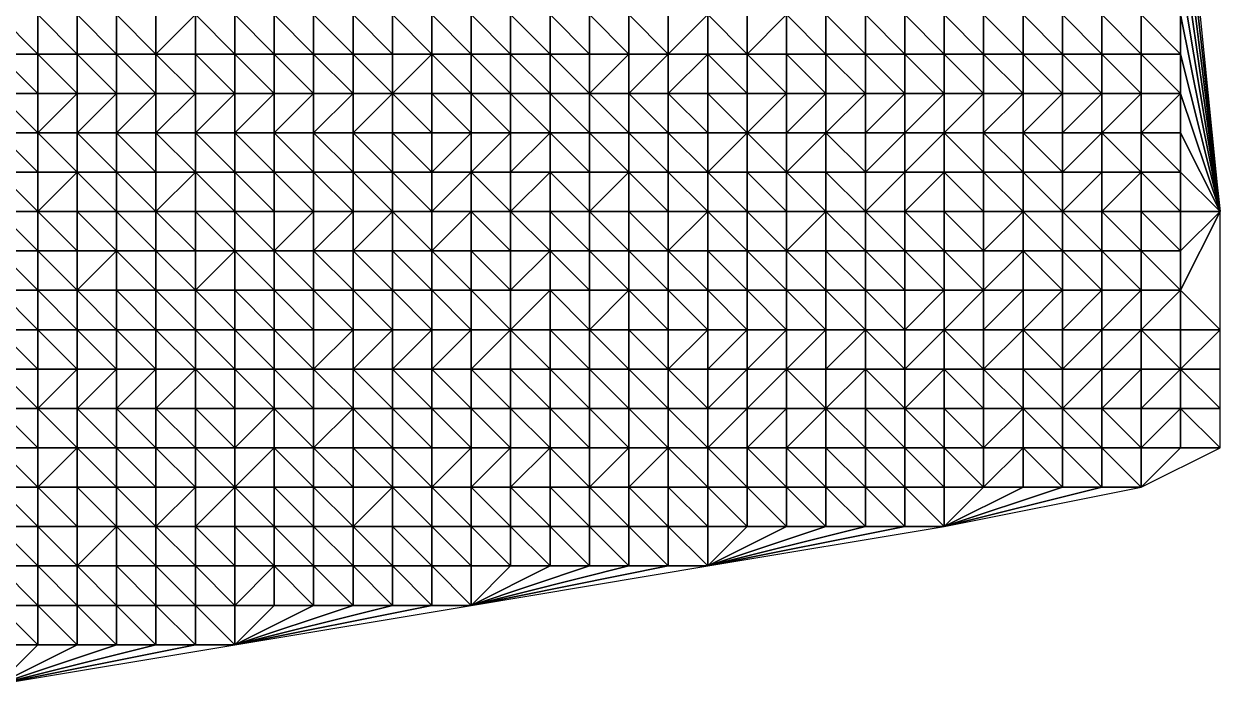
# Model space of a CAD drawing. Extents: x -43 to 22, y -21 to 35.
# Drawn here: x -8.35 to 22, y -18 to -1.24 of the extents above; entities that cross this region are included whole.
import ezdxf

# ---------------------------------------------------------------- set-up
doc = ezdxf.new("R2010")
doc.units = 0
doc.layers.get('0').update_dxf_attribs({"color": 254, "linetype": 'CONTINUOUS'})

msp = doc.modelspace()

# ---------------------------------------------------------------- meshes
at = {"color": 3}
mesh = msp.add_polyface(dxfattribs=at)
corners = [(18, 2, 0.055), (17, 2, -0.051), (18, 1, 0.069), (17, 1, -0.035), (18, 0, 0.111), (17, 0, -0.001), (18, -1, 0.138), (17, -1, 0.024), (18, -2, 0.189), (17, -2, 0.061), (18, -3, 0.229), (17, -3, 0.098), (21, 3, 0.319), (21, 2, 0.329), (22, -6, 0.784), (21, 1, 0.361), (21, 0, 0.42), (20, 0, 0.315), (21, -1, 0.475), (20, -1, 0.367), (21, -2, 0.522), (20, -2, 0.415), (21, -3, 0.562), (20, -3, 0.461), (21, 4, 0.671), (20, 2, 0.243), (19, 2, 0.148), (19, 1, 0.171), (20, 1, 0.268), (19, 0, 0.218), (19, -1, 0.262), (19, -2, 0.298), (19, -3, 0.351), (19, -4, 0.4)]
mesh.append_faces([[corners[k] for k in face] for face in [(0, 1, 2), (2, 3, 4), (4, 5, 6), (6, 5, 7), (6, 7, 8), (8, 7, 9), (8, 9, 10), (10, 9, 11), (12, 13, 14), (25, 26, 27), (27, 26, 0), (27, 0, 2), (13, 25, 28), (28, 25, 27), (28, 27, 17), (17, 27, 29), (17, 29, 30), (30, 29, 6), (30, 6, 31), (31, 6, 8), (31, 8, 32), (32, 8, 10), (17, 15, 28), (28, 15, 13), (4, 29, 2), (2, 29, 27), (6, 29, 4), (31, 21, 30), (21, 19, 30), (30, 19, 17), (31, 32, 23)]], dxfattribs={"color": 140})
mesh.append_faces([[corners[k] for k in face] for face in [(14, 13, 15), (14, 15, 16), (16, 15, 17), (16, 17, 18), (18, 17, 19), (18, 19, 20), (20, 19, 21), (20, 21, 22), (22, 21, 23), (24, 12, 14), (16, 18, 14), (14, 18, 20), (23, 21, 31), (23, 32, 33)]], dxfattribs={"color": 150})
mesh = msp.add_polyface(dxfattribs=at)
corners = [(5, 1, -1.188), (6, 0, -1.254), (6, 1, -1.1), (7, 1, -1.005), (6, 2, -1.062), (7, 2, -0.967), (6, 3, -1.027), (10, -2, -0.858), (9, -1, -0.927), (9, -2, -0.956), (8, -2, -1.048), (8, -3, -1.071), (7, -3, -1.158), (8, -4, -1.071), (9, 2, -0.806), (9, 3, -0.775), (8, 2, -0.882), (8, 1, -0.918), (7, 3, -0.939), (9, -4, -0.967), (9, -3, -0.972), (9, 0, -0.882), (9, 1, -0.837), (8, 0, -0.956), (5, 2, -1.143), (7, 0, -1.044), (8, -1, -1.007), (7, -1, -1.089), (6, -1, -1.171), (5, 0, -1.227), (7, -2, -1.128), (6, -2, -1.204), (5, -1, -1.256), (6, -3, -1.242), (7, -4, -1.179), (5, -2, -1.288), (5, -3, -1.325), (6, -4, -1.278)]
mesh.append_faces([[corners[k] for k in face] for face in [(0, 1, 2), (2, 1, 3), (2, 3, 4), (4, 3, 5), (4, 5, 6), (11, 10, 12), (11, 12, 13), (2, 4, 24), (27, 25, 1), (27, 1, 28), (28, 1, 29), (30, 27, 28), (30, 28, 31), (31, 28, 32), (1, 25, 3), (12, 30, 33), (12, 33, 34), (30, 31, 33), (33, 31, 35), (33, 35, 36), (33, 36, 37), (24, 0, 2)]], dxfattribs={"color": 100})
mesh.append_faces([[corners[k] for k in face] for face in [(7, 8, 9), (9, 8, 10), (9, 10, 11), (14, 15, 16), (14, 16, 17), (17, 16, 5), (17, 5, 3), (16, 18, 5), (19, 20, 11), (21, 22, 17), (17, 22, 14), (17, 23, 21), (21, 23, 8), (3, 25, 17), (17, 25, 23), (8, 23, 26), (26, 23, 25), (26, 25, 27), (8, 26, 10), (10, 26, 27), (10, 27, 30), (10, 30, 12), (20, 9, 11)]], dxfattribs={"color": 110})
mesh = msp.add_polyface(dxfattribs=at)
corners = [(11, 2, -0.657), (11, 3, -0.622), (10, 2, -0.729), (11, 1, -0.682), (10, 1, -0.761), (11, 0, -0.71), (10, 0, -0.798), (11, -1, -0.739), (10, -1, -0.837), (10, -2, -0.858), (9, -1, -0.927), (12, 2, -0.576), (12, 3, -0.537), (12, 1, -0.609), (12, 0, -0.614), (9, 2, -0.806), (9, 1, -0.837), (9, 0, -0.882), (13, 2, -0.491), (13, 0, -0.507), (13, 1, -0.533), (12, -1, -0.63), (13, -1, -0.501), (13, -2, -0.491), (12, -2, -0.631), (11, -2, -0.758), (11, -3, -0.755), (10, -3, -0.866), (10, -4, -0.851), (9, -3, -0.972), (12, -3, -0.622), (13, -3, -0.47), (11, -4, -0.729), (12, -4, -0.591), (9, -2, -0.956)]
mesh.append_faces([[corners[k] for k in face] for face in [(5, 4, 6), (5, 6, 7), (7, 6, 8), (7, 8, 9), (9, 8, 10), (2, 15, 4), (4, 15, 16), (4, 16, 6), (6, 16, 17), (6, 17, 8), (8, 17, 10), (25, 7, 9), (25, 9, 26), (26, 9, 27), (26, 27, 28), (28, 27, 29), (7, 21, 14), (29, 27, 34), (34, 27, 9)]], dxfattribs={"color": 110})
mesh.append_faces([[corners[k] for k in face] for face in [(0, 1, 2), (0, 2, 3), (3, 2, 4), (3, 4, 5), (11, 12, 0), (11, 0, 13), (13, 0, 3), (13, 3, 14), (14, 3, 5), (14, 5, 7), (13, 18, 11), (19, 20, 13), (13, 20, 18), (13, 14, 19), (19, 14, 21), (19, 21, 22), (22, 21, 23), (23, 21, 24), (24, 21, 7), (24, 7, 25), (30, 31, 24), (24, 31, 23), (24, 25, 30), (30, 25, 26), (30, 26, 32), (31, 30, 33)]], dxfattribs={"color": 120})
mesh = msp.add_polyface(dxfattribs=at)
corners = [(-9, -4, -2.431), (-8, -5, -2.422), (-8, -4, -2.371), (-9, -3, -2.374), (-8, -3, -2.315), (-9, -2, -2.316), (-8, -2, -2.249), (-9, -1, -2.265), (-8, -1, -2.192), (-9, 0, -2.218), (-8, 0, -2.144), (-8, 1, -2.105), (-7, 0, -2.068), (-7, 1, -2.035), (-6, 0, -2.012), (-6, 1, -1.962), (-5, 0, -1.95), (-5, 1, -1.899), (-5, 2, -1.853), (-6, 2, -1.92), (-6, -5, -2.298), (-6, -4, -2.229), (-7, -4, -2.301), (-7, -5, -2.36), (-5, -3, -2.096), (-6, -2, -2.116), (-6, -3, -2.172), (-7, -2, -2.185), (-7, -3, -2.247), (-7, 2, -1.989), (-8, 2, -2.073), (-9, 1, -2.183), (-5, -1, -2.004), (-6, -1, -2.061), (-7, -1, -2.125), (-5, -2, -2.047)]
mesh.append_faces([[corners[k] for k in face] for face in [(0, 1, 2), (0, 2, 3), (3, 2, 4), (3, 4, 5), (5, 4, 6), (5, 6, 7), (7, 6, 8), (7, 8, 9), (9, 8, 10), (9, 10, 11), (20, 21, 22), (23, 22, 2), (26, 25, 27), (26, 27, 28), (28, 27, 6), (28, 6, 4), (27, 8, 6), (28, 22, 26), (26, 22, 21), (26, 21, 24), (4, 2, 28), (28, 2, 22)]], dxfattribs={"color": 70})
mesh.append_faces([[corners[k] for k in face] for face in [(11, 10, 12), (11, 12, 13), (13, 12, 14), (13, 14, 15), (15, 14, 16), (15, 16, 17), (17, 18, 19), (17, 19, 15), (15, 19, 13), (24, 25, 26), (19, 29, 13), (13, 30, 11), (11, 30, 31), (11, 31, 9), (32, 14, 33), (33, 14, 34), (33, 34, 25), (25, 34, 27), (35, 33, 25), (14, 12, 34), (34, 12, 10), (34, 10, 8), (34, 8, 27)]], dxfattribs={"color": 80})
mesh = msp.add_polyface(dxfattribs=at)
corners = [(-5, 1, -1.899), (-5, 0, -1.95), (-4, 0, -1.906), (-4, 1, -1.846), (-3, 0, -1.828), (-3, 1, -1.783), (-2, 0, -1.74), (-2, 1, -1.701), (-1, 0, -1.667), (-2, 2, -1.667), (-3, 2, -1.725), (-4, 2, -1.796), (-5, 2, -1.853), (-2, -5, -2.038), (-2, -4, -1.958), (-3, -4, -2.028), (-3, -5, -2.105), (-4, -4, -2.094), (-4, -5, -2.171), (-5, -4, -2.157), (-5, -5, -2.235), (-6, -4, -2.229), (-2, -3, -1.876), (-2, -2, -1.823), (-3, -2, -1.912), (-3, -3, -1.973), (-4, -2, -1.982), (-4, -3, -2.032), (-5, -2, -2.047), (-5, -3, -2.096), (-6, -2, -2.116), (-2, -1, -1.801), (-3, -1, -1.874), (-4, -1, -1.941), (-5, -1, -2.004), (-6, 0, -2.012), (-6, -1, -2.061)]
mesh.append_faces([[corners[k] for k in face] for face in [(5, 4, 6), (5, 6, 7), (7, 6, 8), (9, 10, 5), (5, 10, 11), (5, 11, 3), (31, 6, 32), (5, 7, 9), (31, 32, 23)]], dxfattribs={"color": 3})
mesh.append_faces([[corners[k] for k in face] for face in [(18, 17, 19), (20, 19, 21)]], dxfattribs={"color": 70})
mesh.append_faces([[corners[k] for k in face] for face in [(0, 1, 2), (0, 2, 3), (3, 2, 4), (3, 4, 5), (3, 11, 12), (3, 12, 0), (13, 14, 15), (16, 15, 17), (22, 23, 24), (22, 24, 25), (25, 24, 26), (25, 26, 27), (27, 26, 28), (27, 28, 29), (29, 28, 30), (32, 6, 4), (32, 4, 33), (33, 4, 2), (33, 2, 1), (23, 32, 24), (14, 22, 15), (32, 33, 24), (24, 33, 26), (33, 1, 34), (34, 1, 35), (33, 34, 28), (28, 34, 36), (28, 26, 33), (22, 25, 15), (15, 25, 17), (29, 19, 27), (27, 19, 17), (27, 17, 25), (29, 21, 19)]], dxfattribs={"color": 80})
mesh = msp.add_polyface(dxfattribs=at)
corners = [(-2, 1, -1.701), (-1, 0, -1.667), (-1, 1, -1.619), (0, 0, -1.576), (0, 1, -1.558), (1, 0, -1.51), (1, 1, -1.473), (2, 0, -1.433), (2, 1, -1.384), (0, 2, -1.513), (-1, 2, -1.58), (2, 2, -1.34), (1, 2, -1.427), (2, -5, -1.71), (2, -4, -1.634), (1, -4, -1.708), (1, -5, -1.798), (0, -4, -1.793), (0, -5, -1.887), (-1, -4, -1.864), (-1, -5, -1.962), (-2, -4, -1.958), (2, -1, -1.485), (1, -1, -1.556), (2, -2, -1.526), (1, -2, -1.594), (1, -3, -1.636), (0, -2, -1.665), (0, -3, -1.726), (-1, -2, -1.741), (-1, -3, -1.798), (-2, -2, -1.823), (-2, -3, -1.876), (0, -1, -1.62), (-2, 2, -1.667), (-1, -1, -1.682), (-2, -1, -1.801), (-2, 0, -1.74)]
mesh.append_faces([[corners[k] for k in face] for face in [(0, 1, 2), (2, 1, 3), (2, 3, 4), (4, 3, 5), (4, 5, 6), (6, 5, 7), (6, 7, 8), (9, 10, 4), (4, 10, 2), (6, 9, 4), (13, 14, 15), (16, 15, 17), (22, 5, 23), (24, 23, 25), (24, 25, 26), (26, 25, 27), (26, 27, 28), (28, 27, 29), (28, 29, 30), (30, 29, 31), (30, 31, 32), (3, 33, 5), (5, 33, 23), (2, 34, 0), (1, 35, 3), (3, 35, 33), (23, 33, 25), (25, 33, 27), (14, 26, 15), (15, 26, 17), (33, 35, 27), (27, 35, 29), (26, 28, 17), (17, 28, 19), (29, 35, 36), (36, 35, 37), (28, 30, 19), (35, 1, 37), (36, 31, 29), (30, 32, 21)]], dxfattribs={"color": 3})
mesh.append_faces([[corners[k] for k in face] for face in [(18, 17, 19), (20, 19, 21), (19, 30, 21)]], dxfattribs={"color": 80})
mesh.append_faces([[corners[k] for k in face] for face in [(11, 12, 8), (8, 12, 6)]], dxfattribs={"color": 100})
mesh = msp.add_polyface(dxfattribs=at)
corners = [(2, 1, -1.384), (2, 0, -1.433), (3, 0, -1.367), (3, 1, -1.316), (4, 0, -1.299), (4, 1, -1.258), (5, 0, -1.227), (5, 1, -1.188), (6, 0, -1.254), (5, 2, -1.143), (4, 2, -1.217), (6, -1, -1.171), (5, -1, -1.256), (4, -1, -1.343), (3, -1, -1.416), (4, -2, -1.375), (3, -2, -1.456), (4, -3, -1.414), (3, -3, -1.499), (4, -4, -1.454), (3, -4, -1.55), (3, -5, -1.621), (6, -2, -1.204), (5, -2, -1.288), (5, -3, -1.325), (5, -4, -1.369), (3, 2, -1.28), (2, 2, -1.34), (2, -1, -1.485), (2, -2, -1.526), (2, -3, -1.569), (2, -4, -1.634), (2, -5, -1.71), (4, -5, -1.526), (1, 0, -1.51), (1, -1, -1.556), (1, -3, -1.636)]
mesh.append_faces([[corners[k] for k in face] for face in [(19, 18, 20), (19, 20, 21), (1, 14, 2), (16, 28, 29), (16, 29, 18), (18, 29, 30), (18, 30, 20), (20, 30, 31), (20, 31, 32), (1, 34, 28), (28, 35, 29), (1, 28, 14), (31, 30, 36), (36, 30, 29)]], dxfattribs={"color": 3})
mesh.append_faces([[corners[k] for k in face] for face in [(0, 1, 2), (0, 2, 3), (3, 2, 4), (3, 4, 5), (5, 4, 6), (5, 6, 7), (7, 6, 8), (9, 10, 7), (7, 10, 5), (11, 6, 12), (12, 6, 4), (12, 4, 13), (13, 4, 14), (13, 14, 15), (15, 14, 16), (15, 16, 17), (17, 16, 18), (17, 18, 19), (22, 12, 23), (23, 12, 13), (23, 13, 15), (24, 23, 15), (24, 15, 17), (25, 24, 17), (26, 27, 3), (3, 27, 0), (2, 14, 4), (3, 5, 26), (14, 28, 16), (17, 19, 25), (25, 19, 33)]], dxfattribs={"color": 100})
mesh = msp.add_polyface(dxfattribs=at)
corners = [(18, 1, 0.069), (17, 2, -0.051), (17, 1, -0.035), (18, 0, 0.111), (17, 0, -0.001), (16, 2, -0.161), (16, 1, -0.153), (16, 0, -0.117), (16, -1, -0.095), (15, -1, -0.222), (16, -2, -0.073), (15, -2, -0.197), (16, -3, -0.034), (15, -3, -0.168), (15, -4, -0.13), (14, 2, -0.394), (13, 2, -0.491), (14, 1, -0.416), (13, 1, -0.533), (14, 0, -0.383), (13, 0, -0.507), (14, -1, -0.361), (13, -1, -0.501), (14, -2, -0.341), (13, -2, -0.491), (14, -3, -0.312), (13, -3, -0.47), (13, -4, -0.433), (15, 1, -0.289), (15, 2, -0.286), (15, 0, -0.25), (17, -2, 0.061), (17, -1, 0.024), (17, -3, 0.098), (16, -4, -0.005), (14, -4, -0.291)]
mesh.append_faces([[corners[k] for k in face] for face in [(1, 5, 2), (2, 5, 6), (2, 6, 4), (4, 6, 7), (4, 7, 8), (8, 7, 9), (8, 9, 10), (10, 9, 11), (10, 11, 12), (12, 11, 13), (12, 13, 14), (25, 24, 26), (25, 26, 27), (7, 6, 28), (28, 6, 29), (28, 29, 15), (28, 17, 30), (28, 30, 7), (7, 30, 9), (30, 19, 21), (30, 21, 9), (9, 21, 11), (8, 32, 4), (8, 10, 31), (10, 12, 33), (11, 23, 13), (13, 25, 35)]], dxfattribs={"color": 4})
mesh.append_faces([[corners[k] for k in face] for face in [(15, 16, 17), (17, 16, 18), (17, 18, 19), (19, 18, 20), (19, 20, 21), (21, 20, 22), (21, 22, 23), (23, 22, 24), (23, 24, 25), (15, 17, 28), (17, 19, 30), (21, 23, 11), (23, 25, 13)]], dxfattribs={"color": 120})
mesh.append_faces([[corners[k] for k in face] for face in [(0, 1, 2), (3, 2, 4), (31, 32, 8), (31, 10, 33), (33, 12, 34)]], dxfattribs={"color": 140})
mesh = msp.add_polyface(dxfattribs=at)
corners = [(21, -3, 0.562), (20, -3, 0.461), (20, -4, 0.507), (19, -4, 0.4), (20, -5, 0.56), (19, -5, 0.455), (19, -6, 0.511), (18, -6, 0.386), (19, -7, 0.573), (18, -7, 0.439), (19, -8, 0.634), (18, -8, 0.488), (18, -9, 0.536), (19, -3, 0.351), (18, -3, 0.229), (18, -4, 0.274), (17, -4, 0.143), (18, -5, 0.331), (17, -5, 0.196), (17, -6, 0.247), (17, -7, 0.267), (17, -8, 0.342), (17, -9, 0.407), (22, -6, 0.784), (21, -2, 0.522), (21, -5, 0.669), (21, -4, 0.609), (21, -6, 0.733), (20, -6, 0.628), (21, -7, 0.795), (20, -7, 0.698), (21, -8, 0.85), (20, -8, 0.74), (20, -9, 0.821), (22, -9, 0.864), (19, -9, 0.687)]
mesh.append_faces([[corners[k] for k in face] for face in [(13, 14, 15), (15, 14, 16), (15, 16, 17), (17, 18, 7), (7, 19, 9), (17, 3, 15), (15, 3, 13), (3, 17, 5)]], dxfattribs={"color": 140})
mesh.append_faces([[corners[k] for k in face] for face in [(0, 1, 2), (2, 1, 3), (2, 3, 4), (4, 3, 5), (4, 5, 6), (6, 5, 7), (6, 7, 8), (8, 7, 9), (8, 9, 10), (10, 9, 11), (10, 11, 12), (9, 20, 11), (11, 21, 22), (23, 24, 0), (25, 26, 2), (2, 26, 0), (27, 23, 25), (25, 23, 26), (25, 4, 27), (27, 4, 28), (27, 28, 29), (27, 29, 23), (23, 29, 31), (23, 31, 34), (25, 2, 4), (26, 23, 0), (5, 17, 7), (32, 30, 8), (8, 30, 6), (30, 28, 6), (6, 28, 4), (8, 10, 32), (32, 10, 35)]], dxfattribs={"color": 150})
mesh.append_faces([[corners[k] for k in face] for face in [(29, 28, 30), (29, 30, 31), (31, 30, 32), (31, 32, 33)]], dxfattribs={"color": 160})
mesh = msp.add_polyface(dxfattribs=at)
corners = [(10, -6, -0.746), (9, -5, -0.942), (9, -6, -0.897), (8, -5, -1.067), (8, -6, -1.029), (7, -5, -1.182), (7, -6, -1.172), (6, -6, -1.314), (7, -7, -1.135), (6, -7, -1.32), (7, -8, -1.098), (6, -8, -1.324), (6, -9, -1.359), (5, -8, -1.559), (8, -4, -1.071), (7, -3, -1.158), (7, -4, -1.179), (10, -4, -0.851), (9, -3, -0.972), (9, -4, -0.967), (8, -3, -1.071), (6, -3, -1.242), (6, -4, -1.278), (6, -5, -1.296), (5, -5, -1.418), (9, -7, -0.796), (8, -7, -0.969), (9, -8, -0.703), (8, -8, -0.884), (9, -9, -0.632), (8, -9, -0.834), (6, -10, -1.43), (5, -9, -1.66), (5, -4, -1.369), (5, -3, -1.325), (5, -7, -1.509), (5, -6, -1.463), (7, -9, -1.075)]
mesh.append_faces([[corners[k] for k in face] for face in [(35, 9, 36), (35, 13, 11)]], dxfattribs={"color": 3})
mesh.append_faces([[corners[k] for k in face] for face in [(6, 5, 7), (6, 7, 8), (8, 7, 9), (8, 9, 10), (10, 9, 11), (10, 11, 12), (12, 11, 13), (14, 15, 16), (14, 16, 3), (3, 16, 5), (16, 21, 22), (16, 22, 5), (5, 22, 23), (5, 23, 7), (7, 23, 24), (31, 12, 32), (23, 22, 33), (33, 22, 34), (10, 28, 8), (11, 9, 35), (37, 10, 12), (7, 36, 9), (33, 24, 23)]], dxfattribs={"color": 100})
mesh.append_faces([[corners[k] for k in face] for face in [(0, 1, 2), (2, 1, 3), (2, 3, 4), (4, 3, 5), (4, 5, 6), (17, 18, 19), (19, 20, 14), (1, 19, 14), (1, 14, 3), (25, 2, 26), (25, 26, 27), (27, 26, 28), (27, 28, 29), (2, 4, 26), (26, 4, 6), (26, 6, 8), (30, 28, 10), (26, 8, 28), (30, 10, 37)]], dxfattribs={"color": 110})
mesh.append_faces([[corners[k] for k in face] for face in [(29, 28, 30)]], dxfattribs={"color": 120})
mesh = msp.add_polyface(dxfattribs=at)
corners = [(13, -7, -0.229), (13, -6, -0.323), (12, -6, -0.471), (12, -7, -0.371), (11, -7, -0.506), (12, -8, -0.255), (11, -8, -0.399), (12, -9, -0.175), (11, -9, -0.31), (13, -5, -0.392), (12, -5, -0.545), (11, -5, -0.687), (11, -6, -0.607), (10, -5, -0.824), (10, -6, -0.746), (9, -5, -0.942), (13, -4, -0.433), (13, -3, -0.47), (12, -4, -0.591), (11, -4, -0.729), (11, -3, -0.755), (10, -4, -0.851), (12, -3, -0.622), (13, -9, -0.045), (13, -8, -0.13), (9, -4, -0.967), (10, -7, -0.644), (9, -6, -0.897), (9, -7, -0.796), (12, -10, -0.114), (10, -8, -0.543), (10, -9, -0.46), (10, -10, -0.408), (9, -8, -0.703), (9, -9, -0.632), (9, -10, -0.593)]
mesh.append_faces([[corners[k] for k in face] for face in [(0, 1, 2), (0, 2, 3), (5, 4, 6), (5, 6, 7), (7, 6, 8), (1, 9, 10), (1, 10, 2), (23, 24, 5), (23, 5, 7), (0, 3, 24), (24, 3, 5), (23, 7, 29), (8, 30, 31), (8, 31, 32)]], dxfattribs={"color": 4})
mesh.append_faces([[corners[k] for k in face] for face in [(14, 13, 15), (19, 20, 21), (19, 21, 11), (21, 25, 15), (15, 13, 21)]], dxfattribs={"color": 110})
mesh.append_faces([[corners[k] for k in face] for face in [(3, 2, 4), (3, 4, 5), (2, 10, 11), (2, 11, 12), (12, 11, 13), (12, 13, 14), (16, 17, 18), (16, 18, 9), (9, 18, 10), (11, 21, 13), (18, 22, 19), (18, 19, 11), (11, 10, 18), (2, 12, 4), (4, 12, 14), (4, 14, 26), (26, 14, 27), (26, 27, 28), (4, 26, 6), (6, 26, 30), (6, 30, 8), (30, 33, 31), (31, 33, 34), (31, 34, 35), (26, 28, 30), (30, 28, 33)]], dxfattribs={"color": 120})
mesh = msp.add_polyface(dxfattribs=at)
corners = [(18, -3, 0.229), (17, -3, 0.098), (17, -4, 0.143), (16, -4, -0.005), (17, -5, 0.196), (16, -5, 0.056), (17, -6, 0.247), (16, -6, 0.109), (16, -7, 0.159), (15, -6, -0.027), (15, -7, 0.036), (14, -6, -0.167), (14, -7, -0.093), (13, -6, -0.323), (13, -7, -0.229), (18, -5, 0.331), (18, -6, 0.386), (18, -7, 0.439), (17, -7, 0.267), (18, -8, 0.488), (17, -8, 0.342), (15, -4, -0.13), (15, -3, -0.168), (14, -4, -0.291), (14, -5, -0.226), (13, -5, -0.392), (15, -5, -0.082), (16, -3, -0.034), (14, -3, -0.312), (13, -4, -0.433), (16, -8, 0.222), (16, -9, 0.299), (15, -8, 0.109), (15, -9, 0.186), (14, -8, 0), (14, -9, 0.073), (13, -8, -0.13)]
mesh.append_faces([[corners[k] for k in face] for face in [(10, 9, 11), (10, 11, 12), (12, 11, 13), (12, 13, 14), (21, 22, 23), (21, 23, 24), (24, 23, 25), (24, 25, 13), (26, 5, 21), (26, 21, 24), (21, 3, 27), (28, 29, 23), (23, 29, 25), (9, 26, 11), (26, 24, 11), (11, 24, 13), (10, 12, 32), (12, 14, 34), (34, 14, 36)]], dxfattribs={"color": 4})
mesh.append_faces([[corners[k] for k in face] for face in [(0, 1, 2), (2, 1, 3), (2, 3, 4), (4, 3, 5), (4, 5, 6), (6, 5, 7), (6, 7, 8), (8, 7, 9), (8, 9, 10), (15, 2, 4), (16, 4, 6), (7, 5, 26), (5, 3, 21), (7, 26, 9), (6, 8, 18), (18, 8, 30), (18, 30, 20), (20, 30, 31), (8, 10, 30), (30, 10, 32), (30, 32, 33), (32, 12, 34), (32, 34, 35), (35, 34, 36)]], dxfattribs={"color": 140})
mesh.append_faces([[corners[k] for k in face] for face in [(17, 6, 18), (19, 18, 20)]], dxfattribs={"color": 150})
mesh = msp.add_polyface(dxfattribs=at)
corners = [(-9, -10, -2.883), (-8, -11, -2.964), (-8, -10, -2.86), (-9, -9, -2.776), (-8, -9, -2.75), (-9, -8, -2.68), (-8, -8, -2.646), (-9, -7, -2.601), (-8, -7, -2.554), (-9, -6, -2.536), (-8, -6, -2.485), (-9, -5, -2.482), (-8, -5, -2.422), (-9, -4, -2.431), (-6, -11, -2.978), (-5, -10, -2.862), (-6, -10, -2.862), (-6, -9, -2.737), (-7, -9, -2.74), (-7, -8, -2.627), (-6, -5, -2.298), (-7, -4, -2.301), (-7, -5, -2.36), (-8, -4, -2.371), (-6, -6, -2.435), (-7, -6, -2.434), (-7, -7, -2.522), (-6, -7, -2.49), (-6, -8, -2.609), (-7, -10, -2.856), (-7, -11, -2.964), (-10, -5, -2.536), (-10, -7, -2.658), (-10, -8, -2.729), (-10, -10, -2.915), (-10, -11, -3.002), (-9, -11, -2.979)]
mesh.append_faces([[corners[k] for k in face] for face in [(14, 15, 16), (35, 36, 0)]], dxfattribs={"color": 2})
mesh.append_faces([[corners[k] for k in face] for face in [(0, 1, 2), (0, 2, 3), (3, 2, 4), (3, 4, 5), (5, 4, 6), (5, 6, 7), (7, 6, 8), (7, 8, 9), (16, 17, 18), (18, 17, 19), (18, 19, 6), (6, 19, 8), (28, 19, 17), (6, 4, 18), (18, 4, 29), (18, 29, 16), (16, 29, 30), (16, 30, 14), (4, 2, 29), (29, 2, 1), (29, 1, 30), (7, 33, 5), (5, 33, 3), (3, 34, 0)]], dxfattribs={"color": 60})
mesh.append_faces([[corners[k] for k in face] for face in [(9, 8, 10), (9, 10, 11), (11, 10, 12), (11, 12, 13), (20, 21, 22), (22, 23, 12), (24, 20, 22), (24, 22, 25), (25, 22, 10), (25, 10, 26), (26, 10, 8), (26, 8, 19), (27, 24, 25), (22, 12, 10), (25, 26, 27), (27, 26, 19), (27, 19, 28), (31, 11, 13), (9, 32, 7)]], dxfattribs={"color": 70})
mesh = msp.add_polyface(dxfattribs=at)
corners = [(-6, -11, -2.978), (-5, -11, -2.984), (-5, -10, -2.862), (-6, -10, -2.862), (-6, -9, -2.737), (-2, -6, -2.149), (-3, -5, -2.105), (-3, -6, -2.212), (-4, -5, -2.171), (-4, -6, -2.274), (-5, -6, -2.349), (-4, -7, -2.395), (-5, -7, -2.444), (-4, -8, -2.54), (-5, -8, -2.579), (-4, -9, -2.702), (-5, -9, -2.723), (-4, -10, -2.853), (-2, -8, -2.455), (-3, -7, -2.344), (-3, -8, -2.503), (-3, -9, -2.682), (-3, -10, -2.847), (-3, -11, -3.087), (-4, -11, -2.99), (-2, -5, -2.038), (-3, -4, -2.028), (-4, -4, -2.094), (-5, -4, -2.157), (-5, -5, -2.235), (-6, -4, -2.229), (-6, -5, -2.298), (-2, -7, -2.288), (-2, -10, -2.82), (-2, -9, -2.634), (-6, -6, -2.435), (-2, -11, -2.953), (-6, -7, -2.49), (-6, -8, -2.609)]
mesh.append_faces([[corners[k] for k in face] for face in [(0, 1, 2), (23, 17, 24), (36, 22, 23), (1, 24, 17)]], dxfattribs={"color": 2})
mesh.append_faces([[corners[k] for k in face] for face in [(3, 2, 4), (13, 12, 14), (13, 14, 15), (15, 14, 16), (15, 16, 17), (17, 16, 2), (17, 2, 1), (21, 13, 15), (21, 15, 22), (22, 15, 17), (22, 17, 23), (33, 21, 22), (34, 20, 21), (14, 12, 37), (14, 38, 16), (38, 4, 16), (16, 4, 2)]], dxfattribs={"color": 60})
mesh.append_faces([[corners[k] for k in face] for face in [(7, 6, 8), (7, 8, 9), (9, 8, 10), (9, 10, 11), (11, 10, 12), (11, 12, 13), (18, 19, 20), (20, 19, 13), (20, 13, 21), (8, 28, 29), (29, 30, 31), (32, 7, 19), (19, 7, 9), (19, 9, 11), (8, 29, 10), (10, 29, 31), (10, 31, 35), (19, 11, 13), (37, 12, 35), (10, 35, 12), (37, 38, 14)]], dxfattribs={"color": 70})
mesh.append_faces([[corners[k] for k in face] for face in [(5, 6, 7), (25, 26, 6), (6, 27, 8)]], dxfattribs={"color": 80})
mesh = msp.add_polyface(dxfattribs=at)
corners = [(2, -6, -1.818), (1, -5, -1.798), (1, -6, -1.914), (0, -5, -1.887), (0, -6, -1.998), (-1, -5, -1.962), (-1, -6, -2.087), (-2, -5, -2.038), (-2, -6, -2.149), (-3, -5, -2.105), (2, -8, -2.142), (1, -7, -2.053), (1, -8, -2.241), (0, -7, -2.135), (0, -8, -2.32), (-1, -7, -2.216), (-1, -8, -2.39), (-2, -7, -2.288), (-2, -8, -2.455), (-3, -7, -2.344), (2, -5, -1.71), (1, -4, -1.708), (0, -4, -1.793), (-1, -4, -1.864), (-2, -4, -1.958), (1, -10, -2.65), (1, -9, -2.46), (0, -10, -2.728), (1, -11, -2.839), (-3, -6, -2.212), (0, -9, -2.527), (-1, -9, -2.591), (-1, -10, -2.774), (-2, -9, -2.634), (-2, -10, -2.82), (-3, -9, -2.682), (-3, -8, -2.503), (0, -11, -2.883), (-1, -11, -2.928), (-3, -10, -2.847), (-2, -11, -2.953)]
mesh.append_faces([[corners[k] for k in face] for face in [(20, 21, 1), (1, 22, 3)]], dxfattribs={"color": 3})
mesh.append_faces([[corners[k] for k in face] for face in [(25, 26, 27), (25, 27, 28), (32, 31, 33), (32, 33, 34), (34, 33, 35), (33, 31, 18), (27, 30, 32), (27, 32, 37), (32, 34, 38), (34, 39, 40)]], dxfattribs={"color": 60})
mesh.append_faces([[corners[k] for k in face] for face in [(12, 11, 13), (12, 13, 14), (14, 13, 15), (14, 15, 16), (16, 15, 17), (16, 17, 18), (18, 17, 19), (17, 8, 29), (15, 6, 17), (30, 26, 14), (14, 26, 12), (14, 16, 30), (30, 16, 31), (30, 31, 32), (18, 31, 16), (18, 36, 33), (26, 30, 27)]], dxfattribs={"color": 70})
mesh.append_faces([[corners[k] for k in face] for face in [(0, 1, 2), (2, 1, 3), (2, 3, 4), (4, 3, 5), (4, 5, 6), (6, 5, 7), (6, 7, 8), (8, 7, 9), (10, 11, 12), (3, 23, 5), (5, 24, 7), (2, 4, 13), (13, 4, 15), (6, 8, 17), (4, 6, 15), (13, 11, 2)]], dxfattribs={"color": 80})
mesh = msp.add_polyface(dxfattribs=at)
corners = [(6, -9, -1.359), (5, -8, -1.559), (5, -9, -1.66), (4, -9, -1.942), (5, -10, -1.773), (4, -10, -2.087), (3, -5, -1.621), (3, -4, -1.55), (2, -5, -1.71), (2, -6, -1.818), (1, -5, -1.798), (6, -6, -1.314), (5, -5, -1.418), (5, -6, -1.463), (4, -6, -1.609), (5, -7, -1.509), (4, -7, -1.694), (4, -8, -1.815), (3, -7, -1.853), (3, -8, -2.015), (2, -7, -1.961), (2, -8, -2.142), (1, -7, -2.053), (5, -4, -1.369), (4, -5, -1.526), (4, -4, -1.454), (3, -6, -1.718), (1, -6, -1.914), (3, -9, -2.18), (3, -10, -2.362), (2, -10, -2.546), (2, -9, -2.343), (1, -8, -2.241), (1, -9, -2.46), (1, -10, -2.65), (2, -11, -2.721), (4, -11, -2.254)]
mesh.append_faces([[corners[k] for k in face] for face in [(2, 1, 3), (2, 3, 4), (4, 3, 5), (6, 7, 8), (6, 8, 9), (13, 12, 14), (13, 14, 15), (15, 14, 16), (15, 16, 17), (14, 24, 6), (6, 24, 25), (26, 16, 14), (26, 14, 6), (6, 9, 26), (26, 9, 20), (26, 20, 18)]], dxfattribs={"color": 3})
mesh.append_faces([[corners[k] for k in face] for face in [(30, 31, 34), (30, 34, 35)]], dxfattribs={"color": 60})
mesh.append_faces([[corners[k] for k in face] for face in [(29, 28, 30), (31, 28, 21), (31, 32, 33), (31, 33, 34), (28, 31, 30), (36, 5, 29), (29, 5, 3)]], dxfattribs={"color": 70})
mesh.append_faces([[corners[k] for k in face] for face in [(9, 8, 10), (17, 16, 18), (17, 18, 19), (19, 18, 20), (19, 20, 21), (21, 20, 22), (18, 16, 26), (9, 27, 20), (20, 27, 22), (3, 1, 17), (17, 1, 15), (17, 19, 3), (3, 19, 28), (3, 28, 29), (21, 28, 19), (21, 32, 31)]], dxfattribs={"color": 80})
mesh.append_faces([[corners[k] for k in face] for face in [(0, 1, 2), (11, 12, 13), (23, 24, 12), (12, 24, 14)]], dxfattribs={"color": 100})
mesh = msp.add_polyface(dxfattribs=at)
corners = [(18, -13, 0.69), (17, -13, 0.603), (15, -14, 0.563), (16, -13, 0.522), (15, -13, 0.418), (15, -12, 0.398), (14, -12, 0.264), (14, -11, 0.205), (13, -11, 0.075), (13, -10, 0.013), (17, -9, 0.407), (17, -8, 0.342), (16, -9, 0.299), (16, -10, 0.377), (15, -9, 0.186), (15, -10, 0.258), (14, -10, 0.143), (15, -8, 0.109), (14, -9, 0.073), (13, -9, -0.045), (13, -8, -0.13), (17, -11, 0.553), (17, -10, 0.477), (16, -11, 0.453), (15, -11, 0.337), (16, -8, 0.222), (16, -12, 0.504), (17, -12, 0.592), (14, -13, 0.327), (13, -12, 0.142), (13, -13, 0.202), (14, -14, 0.372), (13, -14, 0.235), (12, -11, -0.056), (12, -13, 0.054)]
mesh.append_faces([[corners[k] for k in face] for face in [(6, 5, 7), (6, 7, 8), (8, 7, 9), (10, 11, 12), (10, 12, 13), (13, 12, 14), (13, 14, 15), (15, 14, 16), (15, 16, 7), (7, 16, 9), (14, 17, 18), (14, 18, 16), (16, 18, 19), (16, 19, 9), (18, 20, 19), (13, 22, 10), (24, 15, 7), (24, 7, 5), (14, 12, 25), (28, 6, 29), (28, 29, 30), (31, 2, 28), (28, 2, 4), (28, 30, 31), (31, 30, 32), (8, 33, 29), (8, 29, 6), (34, 32, 30)]], dxfattribs={"color": 140})
mesh.append_faces([[corners[k] for k in face] for face in [(0, 1, 2), (2, 1, 3), (2, 3, 4), (4, 3, 5), (4, 5, 6), (21, 22, 13), (21, 13, 23), (23, 13, 15), (23, 15, 24), (21, 23, 26), (26, 23, 24), (26, 24, 5), (21, 26, 27), (27, 26, 3), (27, 3, 1), (3, 26, 5), (4, 6, 28)]], dxfattribs={"color": 150})
mesh = msp.add_polyface(dxfattribs=at)
corners = [(18, -9, 0.536), (18, -8, 0.488), (17, -9, 0.407), (18, -10, 0.602), (17, -10, 0.477), (18, -11, 0.648), (17, -11, 0.553), (18, -12, 0.676), (17, -12, 0.592), (18, -13, 0.69), (17, -13, 0.603), (20, -9, 0.821), (20, -8, 0.74), (19, -9, 0.687), (19, -10, 0.738), (22, -9, 0.864), (21, -8, 0.85), (21, -9, 0.949), (21, -10, 0.997), (20, -10, 0.861), (19, -11, 0.757), (19, -12, 0.754), (19, -13, 0.794), (15, -14, 0.563), (22, -11, 1.11), (22, -10, 0.993), (21, -11, 0.981), (22, -12, 1.057), (19, -8, 0.634), (20, -11, 0.87), (21, -12, 0.953), (20, -13, 0.829), (20, -12, 0.853)]
mesh.append_faces([[corners[k] for k in face] for face in [(0, 1, 2), (0, 2, 3), (3, 2, 4), (3, 4, 5), (5, 4, 6), (5, 6, 7), (7, 6, 8), (7, 8, 9), (9, 8, 10), (14, 13, 3), (14, 3, 5), (20, 14, 5), (20, 5, 21), (21, 5, 7), (21, 7, 22), (28, 0, 13), (13, 0, 3), (20, 29, 19), (20, 21, 32)]], dxfattribs={"color": 150})
mesh.append_faces([[corners[k] for k in face] for face in [(11, 12, 13), (11, 13, 14), (15, 16, 17), (15, 17, 18), (18, 17, 11), (18, 11, 19), (19, 11, 14), (19, 14, 20), (22, 7, 9), (22, 9, 23), (24, 25, 18), (18, 25, 15), (18, 26, 24), (24, 26, 27), (19, 29, 18), (18, 29, 26), (16, 11, 17), (26, 30, 27), (27, 30, 31), (29, 32, 26), (26, 32, 30), (30, 32, 31), (31, 32, 21), (31, 21, 22), (32, 29, 20), (31, 22, 23)]], dxfattribs={"color": 160})
mesh = msp.add_polyface(dxfattribs=at)
corners = [(9, -12, -0.62), (9, -11, -0.585), (8, -11, -0.857), (8, -12, -0.951), (7, -11, -1.176), (7, -12, -1.303), (6, -11, -1.528), (6, -12, -1.697), (5, -11, -1.911), (9, -13, -0.674), (8, -13, -1.057), (7, -13, -1.462), (8, -14, -1.204), (7, -14, -1.648), (8, -15, -1.333), (7, -15, -1.847), (3, -16, -3.048), (6, -15, -2.258), (5, -15, -2.601), (5, -14, -2.429), (9, -9, -0.632), (8, -9, -0.834), (8, -10, -0.821), (7, -9, -1.075), (7, -10, -1.077), (6, -9, -1.359), (6, -10, -1.43), (5, -9, -1.66), (5, -10, -1.773), (9, -14, -0.791), (6, -13, -1.871), (5, -12, -2.082), (5, -13, -2.262), (6, -14, -2.049), (9, -15, -0.85)]
mesh.append_faces([[corners[k] for k in face] for face in [(16, 15, 17)]], dxfattribs={"color": 2})
mesh.append_faces([[corners[k] for k in face] for face in [(7, 6, 8), (6, 26, 28), (6, 28, 8), (11, 5, 30), (11, 30, 13), (13, 30, 33), (13, 33, 15)]], dxfattribs={"color": 3})
mesh.append_faces([[corners[k] for k in face] for face in [(18, 17, 19)]], dxfattribs={"color": 60})
mesh.append_faces([[corners[k] for k in face] for face in [(17, 33, 19), (19, 33, 32)]], dxfattribs={"color": 70})
mesh.append_faces([[corners[k] for k in face] for face in [(30, 7, 31), (30, 31, 32), (15, 33, 17), (30, 32, 33)]], dxfattribs={"color": 80})
mesh.append_faces([[corners[k] for k in face] for face in [(5, 4, 6), (5, 6, 7), (12, 11, 13), (12, 13, 14), (14, 13, 15), (14, 15, 16), (24, 23, 25), (24, 25, 26), (26, 27, 28), (4, 24, 26), (4, 26, 6), (5, 7, 30), (12, 14, 34)]], dxfattribs={"color": 100})
mesh.append_faces([[corners[k] for k in face] for face in [(3, 2, 4), (3, 4, 5), (10, 3, 11), (10, 11, 12), (22, 21, 23), (22, 23, 24), (2, 22, 24), (2, 24, 4), (29, 10, 12), (3, 5, 11), (34, 14, 16)]], dxfattribs={"color": 110})
mesh.append_faces([[corners[k] for k in face] for face in [(0, 1, 2), (0, 2, 3), (9, 0, 3), (9, 3, 10), (20, 21, 22), (1, 22, 2)]], dxfattribs={"color": 120})
mesh = msp.add_polyface(dxfattribs=at)
corners = [(12, -9, -0.175), (11, -9, -0.31), (11, -10, -0.249), (10, -10, -0.408), (10, -11, -0.372), (9, -11, -0.585), (9, -12, -0.62), (13, -11, 0.075), (13, -10, 0.013), (12, -11, -0.056), (12, -10, -0.114), (13, -9, -0.045), (13, -13, 0.202), (13, -12, 0.142), (12, -12, 0), (12, -13, 0.054), (11, -12, -0.158), (11, -13, -0.121), (10, -12, -0.351), (10, -13, -0.355), (9, -13, -0.674), (14, -14, 0.372), (13, -14, 0.235), (9, -15, -0.85), (12, -14, 0.082), (11, -14, -0.125), (15, -14, 0.563), (10, -9, -0.46), (9, -10, -0.593), (8, -10, -0.821), (9, -9, -0.632), (11, -11, -0.201), (10, -14, -0.402), (9, -14, -0.791), (8, -13, -1.057), (8, -14, -1.204)]
mesh.append_faces([[corners[k] for k in face] for face in [(0, 1, 2), (2, 1, 3), (2, 3, 4), (9, 8, 10), (9, 10, 2), (2, 10, 0), (8, 11, 10), (17, 16, 18), (17, 18, 19), (25, 24, 17), (25, 17, 19), (31, 16, 9), (9, 16, 14), (2, 4, 31), (31, 4, 18), (31, 18, 16), (2, 31, 9), (17, 24, 15), (25, 19, 32), (25, 32, 23)]], dxfattribs={"color": 4})
mesh.append_faces([[corners[k] for k in face] for face in [(23, 22, 24), (23, 24, 25), (33, 20, 34), (23, 32, 33), (23, 33, 35)]], dxfattribs={"color": 110})
mesh.append_faces([[corners[k] for k in face] for face in [(4, 3, 5), (4, 5, 6), (19, 18, 6), (19, 6, 20), (3, 27, 28), (3, 28, 5), (5, 28, 29), (28, 30, 29), (6, 18, 4), (32, 19, 20), (32, 20, 33)]], dxfattribs={"color": 120})
mesh.append_faces([[corners[k] for k in face] for face in [(7, 8, 9), (12, 13, 14), (12, 14, 15), (15, 14, 16), (15, 16, 17), (21, 22, 23), (13, 9, 14), (24, 22, 15)]], dxfattribs={"color": 140})
mesh.append_faces([[corners[k] for k in face] for face in [(26, 21, 23)]], dxfattribs={"color": 150})
mesh = msp.add_polyface(dxfattribs=at)
corners = [(-9, -17, -3.432), (-9, -18, -3.475), (-8, -17, -3.4), (-9, -16, -3.375), (-8, -16, -3.357), (-9, -15, -3.298), (-8, -15, -3.294), (-9, -14, -3.217), (-8, -14, -3.217), (-9, -13, -3.137), (-8, -13, -3.137), (-9, -12, -3.06), (-8, -12, -3.053), (-9, -11, -2.979), (-8, -11, -2.964), (-9, -10, -2.883), (-6, -11, -2.978), (-7, -11, -2.964), (-6, -12, -3.08), (-7, -12, -3.065), (-6, -13, -3.17), (-6, -14, -3.235), (-7, -13, -3.152), (-6, -16, -3.31), (-6, -15, -3.276), (-7, -15, -3.286), (-7, -16, -3.334), (-5, -17, -3.32), (-6, -17, -3.332), (-7, -14, -3.224), (-7, -17, -3.36), (-10, -11, -3.002), (-10, -13, -3.149), (-10, -14, -3.224), (-10, -16, -3.392)]
mesh.append_faces([[corners[k] for k in face] for face in [(7, 6, 8), (7, 8, 9), (9, 8, 10), (9, 10, 11), (11, 10, 12), (11, 12, 13), (13, 12, 14), (13, 14, 15), (16, 17, 18), (17, 14, 19), (17, 19, 18), (18, 19, 20), (21, 20, 22), (22, 20, 19), (22, 19, 10), (10, 19, 12), (19, 14, 12), (22, 10, 29), (29, 10, 8), (29, 8, 25), (22, 29, 21), (21, 29, 25), (11, 13, 31), (32, 9, 11), (33, 7, 9)]], dxfattribs={"color": 2})
mesh.append_faces([[corners[k] for k in face] for face in [(0, 1, 2), (0, 2, 3), (3, 2, 4), (3, 4, 5), (5, 4, 6), (5, 6, 7), (23, 24, 25), (23, 25, 26), (26, 25, 6), (26, 6, 4), (1, 27, 28), (25, 8, 6), (2, 30, 4), (4, 30, 26), (2, 1, 30), (30, 1, 28), (30, 28, 26), (5, 7, 33), (5, 34, 3), (3, 34, 0)]], dxfattribs={"color": 40})
mesh = msp.add_polyface(dxfattribs=at)
corners = [(2, -12, -2.864), (1, -11, -2.839), (1, -12, -2.942), (0, -11, -2.883), (0, -12, -2.99), (-1, -12, -3.034), (0, -13, -3.067), (-1, -13, -3.095), (0, -14, -3.124), (-1, -14, -3.142), (0, -15, -3.15), (-1, -15, -3.172), (0, -16, -3.167), (-1, -16, -3.177), (-3, -17, -3.248), (-2, -16, -3.218), (-3, -16, -3.24), (-2, -15, -3.195), (0, -10, -2.728), (-1, -10, -2.774), (-1, -11, -2.928), (-2, -11, -2.953), (-2, -12, -3.061), (-3, -12, -3.086), (1, -13, -3.085), (1, -15, -3.125), (1, -14, -3.099), (-2, -10, -2.82), (1, -16, -3.155), (2, -16, -3.136), (3, -16, -3.048), (-2, -13, -3.122), (-2, -14, -3.16), (-3, -13, -3.145), (-3, -14, -3.181)]
mesh.append_faces([[corners[k] for k in face] for face in [(2, 1, 3), (2, 3, 4), (4, 3, 5), (4, 5, 6), (6, 5, 7), (6, 7, 8), (8, 7, 9), (8, 9, 10), (10, 9, 11), (10, 11, 12), (12, 11, 13), (12, 13, 14), (14, 13, 15), (16, 15, 17), (5, 20, 21), (5, 21, 22), (22, 21, 23), (24, 2, 4), (24, 4, 6), (25, 26, 8), (25, 8, 10), (26, 24, 8), (20, 27, 21), (24, 6, 8), (25, 10, 28), (28, 10, 12), (28, 12, 14), (28, 14, 29), (29, 14, 30), (7, 31, 9), (9, 31, 32), (9, 32, 11), (11, 32, 17), (11, 17, 13), (13, 17, 15), (5, 22, 7), (7, 22, 31), (32, 31, 33), (33, 31, 22), (33, 34, 32), (32, 34, 17)]], dxfattribs={"color": 2})
mesh.append_faces([[corners[k] for k in face] for face in [(0, 1, 2), (1, 18, 3), (3, 19, 20), (3, 20, 5)]], dxfattribs={"color": 60})
mesh = msp.add_polyface(dxfattribs=at)
corners = [(6, -12, -1.697), (5, -11, -1.911), (5, -12, -2.082), (4, -11, -2.254), (4, -12, -2.424), (3, -11, -2.534), (3, -12, -2.711), (2, -11, -2.721), (2, -12, -2.864), (1, -11, -2.839), (5, -10, -1.773), (4, -10, -2.087), (3, -16, -3.048), (6, -15, -2.258), (5, -15, -2.601), (5, -14, -2.429), (4, -14, -2.785), (4, -13, -2.575), (3, -13, -2.853), (5, -13, -2.262), (3, -10, -2.362), (2, -10, -2.546), (1, -10, -2.65), (2, -13, -2.993), (1, -12, -2.942), (1, -13, -3.085), (4, -15, -2.909), (3, -14, -3.005), (3, -15, -3.039), (2, -14, -3.073), (2, -15, -3.095), (1, -14, -3.099), (1, -15, -3.125), (1, -16, -3.155), (2, -16, -3.136)]
mesh.append_faces([[corners[k] for k in face] for face in [(12, 13, 14), (23, 8, 24), (23, 24, 25), (26, 16, 27), (26, 27, 28), (28, 27, 29), (28, 29, 30), (30, 29, 31), (30, 31, 32), (12, 26, 28), (12, 28, 30), (27, 18, 23), (23, 18, 6), (27, 23, 29), (29, 23, 25), (29, 25, 31), (33, 34, 32), (32, 34, 30), (34, 12, 30)]], dxfattribs={"color": 2})
mesh.append_faces([[corners[k] for k in face] for face in [(0, 1, 2), (10, 11, 1)]], dxfattribs={"color": 3})
mesh.append_faces([[corners[k] for k in face] for face in [(6, 5, 7), (6, 7, 8), (8, 7, 9), (14, 15, 16), (16, 15, 17), (16, 17, 18), (18, 17, 4), (18, 4, 6), (7, 22, 9), (6, 8, 23), (14, 16, 26), (14, 26, 12), (18, 27, 16)]], dxfattribs={"color": 60})
mesh.append_faces([[corners[k] for k in face] for face in [(4, 3, 5), (4, 5, 6), (19, 2, 17), (19, 17, 15), (20, 21, 5), (5, 21, 7), (20, 5, 3)]], dxfattribs={"color": 70})
mesh.append_faces([[corners[k] for k in face] for face in [(2, 1, 3), (2, 3, 4), (1, 11, 3), (2, 4, 17)]], dxfattribs={"color": 80})
mesh = msp.add_polyface(dxfattribs=at)
corners = [(-3, -17, -3.248), (-2, -16, -3.218), (-3, -16, -3.24), (-2, -15, -3.195), (-3, -15, -3.212), (-3, -14, -3.181), (-4, -14, -3.209), (-3, -13, -3.145), (-4, -13, -3.169), (-4, -12, -3.097), (-5, -12, -3.095), (-5, -11, -2.984), (-6, -11, -2.978), (-3, -11, -3.087), (-4, -11, -2.99), (-3, -12, -3.086), (-2, -12, -3.061), (-2, -11, -2.953), (-6, -12, -3.08), (-5, -13, -3.181), (-5, -14, -3.23), (-4, -15, -3.236), (-6, -13, -3.17), (-4, -16, -3.253), (-5, -15, -3.26), (-6, -14, -3.235), (-5, -16, -3.281), (-4, -17, -3.313), (-6, -15, -3.276), (-6, -16, -3.31), (-9, -18, -3.475), (-5, -17, -3.32), (-6, -17, -3.332), (-7, -16, -3.334), (-7, -15, -3.286)]
mesh.append_faces([[corners[k] for k in face] for face in [(0, 1, 2), (2, 3, 4), (4, 3, 5), (4, 5, 6), (6, 5, 7), (6, 7, 8), (8, 7, 9), (8, 9, 10), (10, 9, 11), (10, 11, 12), (13, 14, 15), (15, 14, 9), (15, 9, 7), (16, 15, 7), (17, 13, 15), (12, 18, 10), (10, 18, 19), (10, 19, 8), (8, 19, 20), (8, 20, 6), (6, 20, 21), (6, 21, 4), (4, 21, 2), (18, 22, 19), (19, 22, 20), (9, 14, 11), (0, 2, 23), (23, 2, 21), (23, 21, 24), (24, 21, 20), (24, 20, 25), (25, 20, 22), (23, 27, 0), (23, 24, 26), (0, 27, 30), (24, 25, 28), (28, 25, 34)]], dxfattribs={"color": 2})
mesh.append_faces([[corners[k] for k in face] for face in [(26, 27, 23), (26, 24, 28), (26, 28, 29), (30, 27, 31), (32, 31, 29), (32, 29, 33), (29, 31, 26), (26, 31, 27)]], dxfattribs={"color": 40})

doc.saveas('drawing.dxf')
